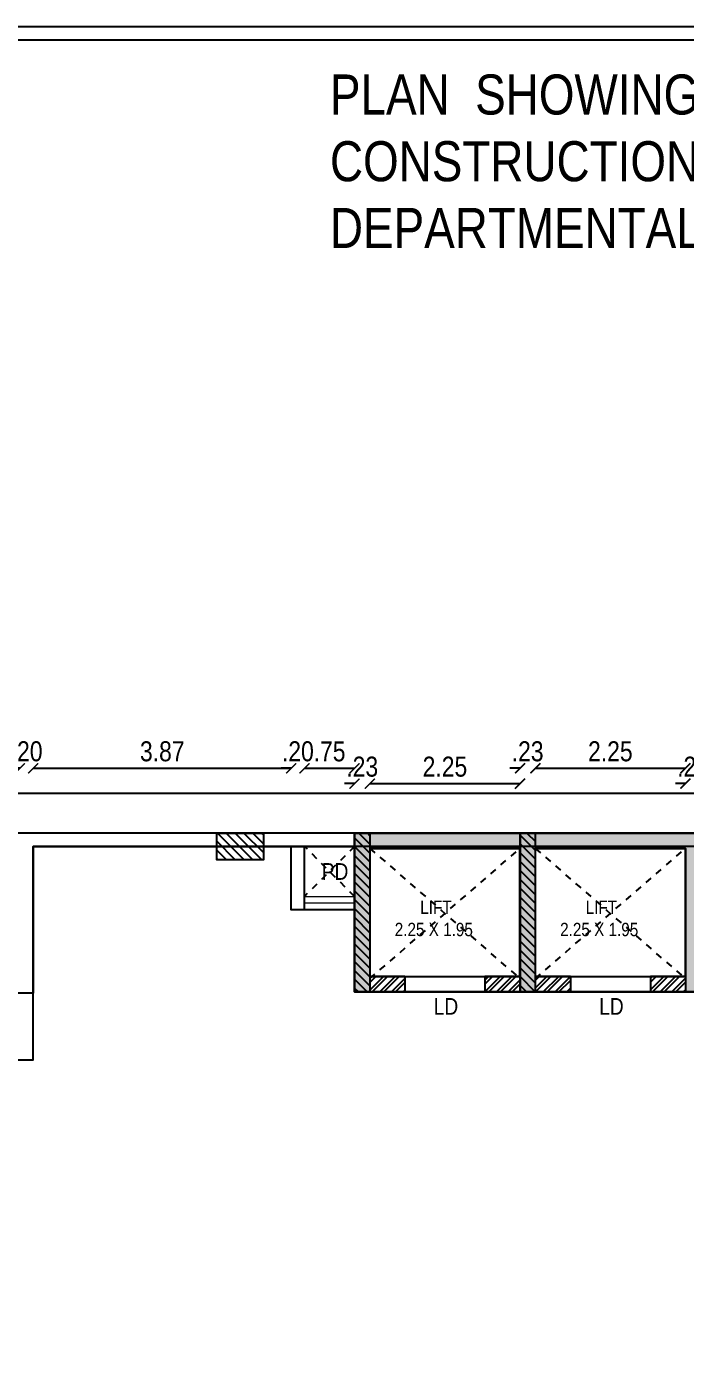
# Model space of a CAD drawing. Header units: metres. Extents: x 385023 to 385532, y 1408468 to 1408621.
# Drawn here: x 385332.34 to 385342.21, y 1408600.9 to 1408620.85 of the extents above; entities that cross this region are included whole.
import ezdxf
from ezdxf.enums import TextEntityAlignment as Align

# ---------------------------------------------------------------- set-up
doc = ezdxf.new("R2010")
doc.units = ezdxf.units.M
doc.header["$MEASUREMENT"] = 0
doc.linetypes.add('DASHED', pattern=[0.75, 0.5, -0.25])
for name, color, linetype in [('BLK_1_FLR_1_AC_ROOM_1', 7, 'Continuous'), ('BLK_1_FLR_1_BLT_UP_AREA', 7, 'Continuous'), ('BLK_1_FLR_1_CARPET_AREA', 7, 'Continuous'), ('S-COLUMN', 6, 'Continuous'), ('S-COLUMN HATCH', 8, 'Continuous')]:
    doc.layers.add(name, color=color, linetype=linetype)
for name, color, linetype, lineweight in [('BLK_1_FLR_1_LIFT_1', 7, 'Continuous', 25), ('BLK_1_FLR_1_LIFT_2', 7, 'Continuous', 25), ('BLK_1_FLR_1_ROOF_AREA', 7, 'Continuous', 25), ('MEP INPUT', 3, 'Continuous', 0)]:
    doc.layers.add(name, color=color, linetype=linetype, lineweight=lineweight)
doc.styles.add('AR', font='ARIALN.TTF')
doc.styles.add('BOLD', font='ARIALN.TTF', dxfattribs={"height": 15})
doc.styles.add('RIA-AP', font='ARIALN.TTF')
doc.dimstyles.new('RIA-AP', dxfattribs={"dimtxt": 0.3, "dimasz": 0.15, "dimexe": 0, "dimexo": 1, "dimgap": 0.1, "dimtad": 1, "dimzin": 4, "dimdsep": 46, "dimtxsty": 'RIA-AP', "dimblk": 'ARCHTICK', "dimcen": 0.09, "dimse1": 1, "dimse2": 1, "dimclrd": 8, "dimclre": 8, "dimclrt": 4, "dimazin": 0, "dimtfac": 1, "dimtix": 1, "dimtofl": 0, "dimtmove": 2, "dimatfit": 3, "dimfxl": 0, "dimtolj": 1, "dimtzin": 0, "dimarcsym": 0})
pattern_1 = [(135, (375052.11474, 1409514.67969), (-0.06629126074, -0.06629126074), [])]

# ---------------------------------------------------------------- blocks, each defined once
blk = doc.blocks.new('grid')
at = {"layer": 'S-COLUMN HATCH'}
h = blk.add_hatch(dxfattribs=at)
h.set_pattern_fill('ANSI31', color=256, scale=0.75, angle=90, style=0)
h.set_pattern_definition(pattern_1)
h.paths.add_polyline_path([(391773.83, 1408578.053), (391773.83, 1408577.653), (391774.53, 1408577.653), (391774.53, 1408578.053)])
h = blk.add_hatch(dxfattribs=at)
h.set_pattern_fill('ANSI31', color=256, scale=0.75, angle=90, style=0)
h.set_pattern_definition(pattern_1)
h.paths.add_polyline_path([(391775.898, 1408578.053), (391775.898, 1408575.673), (391776.128, 1408575.673), (391776.128, 1408578.053)])
h = blk.add_hatch(dxfattribs=at)
h.set_pattern_fill('ANSI31', color=256, scale=0.75, angle=90, style=0)
h.set_pattern_definition(pattern_1)
h.paths.add_polyline_path([(391778.378, 1408575.673), (391778.378, 1408578.053), (391778.608, 1408578.053), (391778.608, 1408575.673)])
at = {"layer": 'S-COLUMN', "ltscale": 5}
for points, elevation in [([(391773.83, 1408578.053), (391774.53, 1408578.053), (391774.53, 1408577.653), (391773.83, 1408577.653)], -63.957), ([(391775.898, 1408578.053), (391776.128, 1408578.053), (391776.128, 1408575.673), (391775.898, 1408575.673)], 64.005), ([(391778.608, 1408578.053), (391778.378, 1408578.053), (391778.378, 1408575.673), (391778.608, 1408575.673)], 64.005)]:
    blk.add_lwpolyline(points, close=True, dxfattribs=dict(at, elevation=elevation))
blk = doc.blocks.new('A$C6B3522BB')
at = {"layer": 'MEP INPUT', "color": 2, "lineweight": 0}
blk.add_lwpolyline([(-0.01, 0.2), (-0.01, 0), (-0.76, 0), (-0.76, 0.2)], close=True, dxfattribs=at)
at = {"layer": 'MEP INPUT', "lineweight": 0, "const_width": 0.02}
blk.add_lwpolyline([(-0.01, 0.1), (-0.76, 0.1)], dxfattribs=at)
blk = doc.blocks.new('lift 1')
h = blk.add_hatch(color=252)
h.dxf.hatch_style = 1
h.paths.add_polyline_path([(0.23, 0.23), (-2.48, 0.23), (-2.48, -2.15), (-2.25, -2.15), (-2.25, 0), (0, 0), (0, -2.15), (0.23, -2.15)])
h = blk.add_hatch()
h.set_pattern_fill('ANSI32', color=256, scale=0.013)
h.set_pattern_definition([(45, (-2465.18546, -2001.08731), (-0.087557497, 0.087557497), []), (45, (-2465.12709, -2001.08731), (-0.087557497, 0.087557497), [])])
h.paths.add_polyline_path([(-1.725, -1.92), (-2.25, -1.92), (-2.25, -2.15), (-1.725, -2.15)])
h.paths.add_polyline_path([(0, -1.92), (-0.525, -1.92), (-0.525, -2.15), (0, -2.15)])
for p, q in [((-2.48, 0.23), (0.23, 0.23)), ((-2.48, 0.23), (-2.48, -2.15)), ((0.23, 0.23), (0.23, -2.15)), ((-2.25, 0), (0, 0)), ((-2.25, 0), (-2.25, -2.15)), ((0, 0), (0, -2.15)), ((-1.725, -1.92), (-2.25, -1.92)), ((-1.725, -1.92), (-1.725, -2.15)), ((-1.725, -1.92), (-0.525, -1.92)), ((0, -1.92), (-0.525, -1.92)), ((-0.525, -1.92), (-0.525, -2.15)), ((-2.25, -2.15), (-2.48, -2.15)), ((-1.725, -2.15), (-2.25, -2.15)), ((-1.725, -2.15), (-0.525, -2.15)), ((0, -2.15), (-0.525, -2.15)), ((0.23, -2.15), (0, -2.15))]:
    blk.add_line(p, q)
at = {"color": 3, "lineweight": 0, "ltscale": 300, "insert": (-1.878, -0.781), "char_height": 0.2, "width": 2.83395, "attachment_point": 1, "style": 'AR'}
blk.add_mtext('      LIFT\\P2.25 X 1.95', dxfattribs=at)
blk = doc.blocks.new('_ArchTick')
at = {"color": 0, "linetype": 'ByBlock', "const_width": 0.15}
blk.add_lwpolyline([(-0.5, -0.5), (0.5, 0.5)], dxfattribs=at)
blk = doc.blocks.new('*D255')
at = {"color": 8, "lineweight": -2}
blk.add_line((385332.436, 1408609.734), (385336.303, 1408609.734), dxfattribs=at)
at = {"layer": 'Defpoints', "color": 0}
for p in [(385336.303, 1408609.734), (385332.436, 1408608.562, -63.957), (385336.303, 1408608.562)]:
    blk.add_point(p, dxfattribs=at)
at = {"color": 8, "lineweight": -2, "xscale": 0.15, "yscale": 0.15, "zscale": 0.15, "rotation": 180}
blk.add_blockref('_ArchTick', (385332.436, 1408609.734), dxfattribs=at)
at = {"color": 8, "lineweight": -2, "xscale": 0.15, "yscale": 0.15, "zscale": 0.15}
blk.add_blockref('_ArchTick', (385336.303, 1408609.734), dxfattribs=at)
at = {"color": 4, "insert": (385334.37, 1408609.987), "char_height": 0.3, "attachment_point": 5, "style": 'RIA-AP'}
blk.add_mtext('\\A1;3.87', dxfattribs=at)
blk = doc.blocks.new('*D256')
at = {"color": 8, "lineweight": -2}
for p, q in [((385336.303, 1408609.734), (385336.153, 1408609.734)), ((385336.503, 1408609.734), (385336.653, 1408609.734))]:
    blk.add_line(p, q, dxfattribs=at)
at = {"layer": 'Defpoints', "color": 0}
for p in [(385336.503, 1408609.734), (385336.303, 1408608.562), (385336.503, 1408608.562)]:
    blk.add_point(p, dxfattribs=at)
at = {"color": 8, "lineweight": -2, "xscale": 0.15, "yscale": 0.15, "zscale": 0.15}
blk.add_blockref('_ArchTick', (385336.303, 1408609.734), dxfattribs=at)
at = {"color": 8, "lineweight": -2, "xscale": 0.15, "yscale": 0.15, "zscale": 0.15, "rotation": 180}
blk.add_blockref('_ArchTick', (385336.503, 1408609.734), dxfattribs=at)
at = {"color": 4, "insert": (385336.403, 1408609.987), "char_height": 0.3, "attachment_point": 5, "style": 'RIA-AP'}
blk.add_mtext('\\A1;.20', dxfattribs=at)
blk = doc.blocks.new('*D257')
at = {"color": 8, "lineweight": -2}
blk.add_line((385336.503, 1408609.734), (385337.253, 1408609.734), dxfattribs=at)
at = {"layer": 'Defpoints', "color": 0}
for p in [(385337.253, 1408609.734), (385337.253, 1408608.762, -63.957), (385336.503, 1408608.562)]:
    blk.add_point(p, dxfattribs=at)
at = {"color": 8, "lineweight": -2, "xscale": 0.15, "yscale": 0.15, "zscale": 0.15, "rotation": 180}
blk.add_blockref('_ArchTick', (385336.503, 1408609.734), dxfattribs=at)
at = {"color": 8, "lineweight": -2, "xscale": 0.15, "yscale": 0.15, "zscale": 0.15}
blk.add_blockref('_ArchTick', (385337.253, 1408609.734), dxfattribs=at)
at = {"color": 4, "insert": (385336.878, 1408609.986), "char_height": 0.3, "attachment_point": 5, "style": 'RIA-AP'}
blk.add_mtext('\\A1;.75', dxfattribs=at)
blk = doc.blocks.new('*D258')
at = {"color": 8, "lineweight": -2}
for p, q in [((385337.253, 1408609.504), (385337.103, 1408609.504)), ((385337.483, 1408609.504), (385337.633, 1408609.504))]:
    blk.add_line(p, q, dxfattribs=at)
at = {"layer": 'Defpoints', "color": 0}
for p in [(385337.483, 1408609.504), (385337.253, 1408608.762, -63.957), (385337.483, 1408608.532)]:
    blk.add_point(p, dxfattribs=at)
at = {"color": 8, "lineweight": -2, "xscale": 0.15, "yscale": 0.15, "zscale": 0.15}
blk.add_blockref('_ArchTick', (385337.253, 1408609.504), dxfattribs=at)
at = {"color": 8, "lineweight": -2, "xscale": 0.15, "yscale": 0.15, "zscale": 0.15, "rotation": 180}
blk.add_blockref('_ArchTick', (385337.483, 1408609.504), dxfattribs=at)
at = {"color": 4, "insert": (385337.368, 1408609.757), "char_height": 0.3, "attachment_point": 5, "style": 'RIA-AP'}
blk.add_mtext('\\A1;.23', dxfattribs=at)
blk = doc.blocks.new('*D259')
at = {"color": 8, "lineweight": -2}
blk.add_line((385337.483, 1408609.504), (385339.733, 1408609.504), dxfattribs=at)
at = {"layer": 'Defpoints', "color": 0}
for p in [(385339.733, 1408609.504), (385339.733, 1408608.762, -63.957), (385337.483, 1408608.532)]:
    blk.add_point(p, dxfattribs=at)
at = {"color": 8, "lineweight": -2, "xscale": 0.15, "yscale": 0.15, "zscale": 0.15, "rotation": 180}
blk.add_blockref('_ArchTick', (385337.483, 1408609.504), dxfattribs=at)
at = {"color": 8, "lineweight": -2, "xscale": 0.15, "yscale": 0.15, "zscale": 0.15}
blk.add_blockref('_ArchTick', (385339.733, 1408609.504), dxfattribs=at)
at = {"color": 4, "insert": (385338.608, 1408609.757), "char_height": 0.3, "attachment_point": 5, "style": 'RIA-AP'}
blk.add_mtext('\\A1;2.25', dxfattribs=at)
blk = doc.blocks.new('*D260')
at = {"color": 8, "lineweight": -2}
for p, q in [((385339.733, 1408609.734), (385339.583, 1408609.734)), ((385339.963, 1408609.734), (385340.113, 1408609.734))]:
    blk.add_line(p, q, dxfattribs=at)
at = {"layer": 'Defpoints', "color": 0}
for p in [(385339.963, 1408609.734), (385339.733, 1408608.762, -63.957), (385339.963, 1408608.532, -63.957)]:
    blk.add_point(p, dxfattribs=at)
at = {"color": 8, "lineweight": -2, "xscale": 0.15, "yscale": 0.15, "zscale": 0.15}
blk.add_blockref('_ArchTick', (385339.733, 1408609.734), dxfattribs=at)
at = {"color": 8, "lineweight": -2, "xscale": 0.15, "yscale": 0.15, "zscale": 0.15, "rotation": 180}
blk.add_blockref('_ArchTick', (385339.963, 1408609.734), dxfattribs=at)
at = {"color": 4, "insert": (385339.848, 1408609.987), "char_height": 0.3, "attachment_point": 5, "style": 'RIA-AP'}
blk.add_mtext('\\A1;.23', dxfattribs=at)
blk = doc.blocks.new('*D261')
at = {"color": 8, "lineweight": -2}
blk.add_line((385339.963, 1408609.734), (385342.213, 1408609.734), dxfattribs=at)
at = {"layer": 'Defpoints', "color": 0}
for p in [(385342.213, 1408609.734), (385339.963, 1408608.532, -63.957), (385342.213, 1408608.532)]:
    blk.add_point(p, dxfattribs=at)
at = {"color": 8, "lineweight": -2, "xscale": 0.15, "yscale": 0.15, "zscale": 0.15, "rotation": 180}
blk.add_blockref('_ArchTick', (385339.963, 1408609.734), dxfattribs=at)
at = {"color": 8, "lineweight": -2, "xscale": 0.15, "yscale": 0.15, "zscale": 0.15}
blk.add_blockref('_ArchTick', (385342.213, 1408609.734), dxfattribs=at)
at = {"color": 4, "insert": (385341.088, 1408609.987), "char_height": 0.3, "attachment_point": 5, "style": 'RIA-AP'}
blk.add_mtext('\\A1;2.25', dxfattribs=at)
blk = doc.blocks.new('*D262')
at = {"color": 8, "lineweight": -2}
for p, q in [((385342.213, 1408609.504), (385342.063, 1408609.504)), ((385342.443, 1408609.504), (385342.593, 1408609.504))]:
    blk.add_line(p, q, dxfattribs=at)
at = {"layer": 'Defpoints', "color": 0}
for p in [(385342.443, 1408609.504), (385342.443, 1408608.762, -63.957), (385342.213, 1408608.532)]:
    blk.add_point(p, dxfattribs=at)
at = {"color": 8, "lineweight": -2, "xscale": 0.15, "yscale": 0.15, "zscale": 0.15}
blk.add_blockref('_ArchTick', (385342.213, 1408609.504), dxfattribs=at)
at = {"color": 8, "lineweight": -2, "xscale": 0.15, "yscale": 0.15, "zscale": 0.15, "rotation": 180}
blk.add_blockref('_ArchTick', (385342.443, 1408609.504), dxfattribs=at)
at = {"color": 4, "insert": (385342.328, 1408609.757), "char_height": 0.3, "attachment_point": 5, "style": 'RIA-AP'}
blk.add_mtext('\\A1;.23', dxfattribs=at)
blk = doc.blocks.new('*D657')
at = {"color": 8, "lineweight": -2}
for p, q in [((385332.236, 1408609.734), (385332.086, 1408609.734)), ((385332.436, 1408609.734), (385332.586, 1408609.734))]:
    blk.add_line(p, q, dxfattribs=at)
at = {"layer": 'Defpoints', "color": 0}
for p in [(385332.436, 1408609.734), (385332.236, 1408608.562), (385332.436, 1408608.562)]:
    blk.add_point(p, dxfattribs=at)
at = {"color": 8, "lineweight": -2, "xscale": 0.15, "yscale": 0.15, "zscale": 0.15}
blk.add_blockref('_ArchTick', (385332.236, 1408609.734), dxfattribs=at)
at = {"color": 8, "lineweight": -2, "xscale": 0.15, "yscale": 0.15, "zscale": 0.15, "rotation": 180}
blk.add_blockref('_ArchTick', (385332.436, 1408609.734), dxfattribs=at)
at = {"color": 4, "insert": (385332.336, 1408609.987), "char_height": 0.3, "attachment_point": 5, "style": 'RIA-AP'}
blk.add_mtext('\\A1;.20', dxfattribs=at)

msp = doc.modelspace()

# ---------------------------------------------------------------- linework, layer by layer
msp.add_line((385336.003, 1408608.562, 0.025), (385332.436, 1408608.562, 0.025))
at = {"color": 8, "linetype": 'DASHED', "ltscale": 0.05}
for p, q in [((385337.252, 1408608.563, 0.025), (385336.501, 1408607.813, 0.025)), ((385337.252, 1408607.813, 0.025), (385336.503, 1408608.563, 0.025)), ((385337.483, 1408606.582, 0.025), (385339.733, 1408608.532, 0.025)), ((385337.483, 1408608.532, 0.025), (385339.733, 1408606.582, 0.025)), ((385339.963, 1408606.582, 0.025), (385342.213, 1408608.532, 0.025)), ((385339.963, 1408608.532, 0.025), (385342.213, 1408606.582, 0.025))]:
    msp.add_line(p, q, dxfattribs=at)
at = {"color": 8, "elevation": 0.025}
msp.add_lwpolyline([(385302.794, 1408547.011), (385302.794, 1408620.853), (385415.294, 1408620.853), (385415.294, 1408547.011)], close=True, dxfattribs=at)
at = {"color": 6, "elevation": 0.025}
msp.add_lwpolyline([(385302.994, 1408547.211), (385302.994, 1408620.653), (385415.094, 1408620.653), (385415.094, 1408547.211)], close=True, dxfattribs=at)
at = {"color": 2, "ltscale": 0.2, "elevation": 0.025}
msp.add_lwpolyline([(385310.308, 1408609.362), (385391.008, 1408609.362), (385391.008, 1408561.762), (385310.308, 1408561.762)], close=True, dxfattribs=at)
at = {"elevation": 0.025}
msp.add_lwpolyline([(385310.908, 1408562.362), (385390.408, 1408562.362), (385390.408, 1408608.762), (385310.908, 1408608.762)], close=True, dxfattribs=at)
for points, elevation in [([(385332.436, 1408608.562), (385332.436, 1408606.362), (385328.436, 1408606.362)], -63.932), ([(385342.443, 1408608.562), (385332.436, 1408608.562)], 0.025), ([(385336.502, 1408607.613), (385336.303, 1408607.612), (385336.303, 1408608.562)], 0.025), ([(385336.503, 1408607.612), (385336.503, 1408608.562)], 0.025)]:
    msp.add_lwpolyline(points, dxfattribs=dict(elevation=elevation))
at = {"layer": 'BLK_1_FLR_1_AC_ROOM_1', "color": 2, "elevation": 0.025}
msp.add_lwpolyline([(385311.108, 1408576.742), (385311.108, 1408605.362), (385332.436, 1408605.362), (385332.436, 1408608.562), (385337.253, 1408608.562), (385337.253, 1408606.382), (385343.193, 1408606.382), (385343.193, 1408602.197), (385353.502, 1408602.197), (385353.502, 1408608.562), (385366.229, 1408608.562), (385365.829, 1408599.037), (385365.829, 1408567.083), (385361.309, 1408567.083), (385361.309, 1408562.562), (385340.435, 1408562.562), (385340.435, 1408566.062), (385314.809, 1408566.062), (385314.809, 1408576.742)], close=True, dxfattribs=at)
at = {"layer": 'BLK_1_FLR_1_BLT_UP_AREA', "color": 13, "elevation": 0.025}
msp.add_lwpolyline([(385310.908, 1408562.362), (385390.408, 1408562.362), (385390.408, 1408608.762), (385310.908, 1408608.762)], close=True, dxfattribs=at)
at = {"layer": 'BLK_1_FLR_1_CARPET_AREA', "color": 13, "elevation": 0.025}
msp.add_lwpolyline([(385365.829, 1408608.562), (385359.878, 1408608.562), (385359.878, 1408607.612), (385358.728, 1408607.612), (385358.728, 1408608.162), (385358.328, 1408608.162), (385358.328, 1408608.562), (385353.502, 1408608.562), (385353.502, 1408602.197), (385343.193, 1408602.197), (385343.193, 1408606.382), (385337.253, 1408606.382), (385337.251, 1408607.613), (385336.303, 1408607.612), (385336.303, 1408608.562), (385335.886, 1408608.562), (385335.886, 1408608.362), (385335.186, 1408608.362), (385335.186, 1408608.562), (385332.436, 1408608.562), (385332.436, 1408606.362), (385328.436, 1408606.362)], dxfattribs=at)
at = {"layer": 'BLK_1_FLR_1_LIFT_1', "color": 30, "elevation": 0.025}
msp.add_lwpolyline([(385337.483, 1408606.612), (385339.733, 1408606.612), (385339.733, 1408608.532), (385337.483, 1408608.532)], close=True, dxfattribs=at)
at = {"layer": 'BLK_1_FLR_1_LIFT_2', "color": 30, "elevation": 0.025}
msp.add_lwpolyline([(385339.963, 1408606.612), (385342.213, 1408606.612), (385342.213, 1408608.532), (385339.963, 1408608.532)], close=True, dxfattribs=at)
at = {"layer": 'BLK_1_FLR_1_ROOF_AREA', "color": 54, "elevation": 0.025}
msp.add_lwpolyline([(385310.908, 1408562.362), (385390.408, 1408562.362), (385390.408, 1408608.762), (385310.908, 1408608.762)], close=True, dxfattribs=at)

# ---------------------------------------------------------------- block references
at = {"color": 7}
msp.add_blockref('grid', (-6438.644, 30.709, 0.025), dxfattribs=at)
for p in [(385339.733, 1408608.532, -63.932), (385342.213, 1408608.532, -63.932)]:
    msp.add_blockref('lift 1', p)
at = {"lineweight": 0}
msp.add_blockref('A$C6B3522BB', (385337.261, 1408607.613, -127.838), dxfattribs=at)

# ---------------------------------------------------------------- texts
at = {"style": 'RIA-AP'}
for p in [(385338.624, 1408606.04), (385341.104, 1408606.04)]:
    msp.add_text('LD', height=0.25, dxfattribs=at).set_placement(p, align=Align.CENTER)
at = {"insert": (385336.884, 1408620.135), "char_height": 0.6, "width": 15.03773, "attachment_point": 1, "style": 'BOLD'}
msp.add_mtext('\\A1;\\pt12;PLAN  SHOWING  THE PROPOSED CONSTRUCTION OF   GROUND + 1 FLOORS {\\H1.35994x; }DEPARTMENTAL STORE BUILDING {\\H1.23996x; }', dxfattribs=at)
at = {"lineweight": -2, "insert": (385336.762, 1408608.312), "char_height": 0.25, "width": 6.36361, "attachment_point": 1, "style": 'RIA-AP'}
msp.add_mtext('PD', dxfattribs=at)

# ---------------------------------------------------------------- dimensions: what is measured, and where the dimension line sits
for base, p1, p2, picture, middle in [((385332.436, 1408609.734, 0.025), (385332.236, 1408608.562, 0.025), (385332.436, 1408608.562, 0.025), '*D657', (385332.336, 1408609.987, 0.025)), ((385336.303, 1408609.734, 0.025), (385332.436, 1408608.562, -63.932), (385336.303, 1408608.562, 0.025), '*D255', (385334.37, 1408609.987, 0.025)), ((385336.503, 1408609.734, 0.025), (385336.303, 1408608.562, 0.025), (385336.503, 1408608.562, 0.025), '*D256', (385336.403, 1408609.987, 0.025)), ((385337.253, 1408609.734, 0.025), (385336.503, 1408608.562, 0.025), (385337.253, 1408608.762, -63.932), '*D257', (385336.878, 1408609.986, 0.025)), ((385339.963, 1408609.734, 0.025), (385339.733, 1408608.762, -63.932), (385339.963, 1408608.532, -63.932), '*D260', (385339.848, 1408609.987, 0.025)), ((385342.213, 1408609.734, 0.025), (385339.963, 1408608.532, -63.932), (385342.213, 1408608.532, 0.025), '*D261', (385341.088, 1408609.987, 0.025)), ((385337.483, 1408609.504, 0.025), (385337.253, 1408608.762, -63.932), (385337.483, 1408608.532, 0.025), '*D258', (385337.368, 1408609.757, 0.025)), ((385339.733, 1408609.504, 0.025), (385337.483, 1408608.532, 0.025), (385339.733, 1408608.762, -63.932), '*D259', (385338.608, 1408609.757, 0.025)), ((385342.443, 1408609.504, 0.025), (385342.213, 1408608.532, 0.025), (385342.443, 1408608.762, -63.932), '*D262', (385342.328, 1408609.757, 0.025))]:
    dim = msp.add_linear_dim(base=base, p1=p1, p2=p2, dimstyle='RIA-AP')
    dim.commit()
    dim.dimension.update_dxf_attribs({"geometry": picture, "text_midpoint": middle})

doc.saveas('drawing.dxf')
